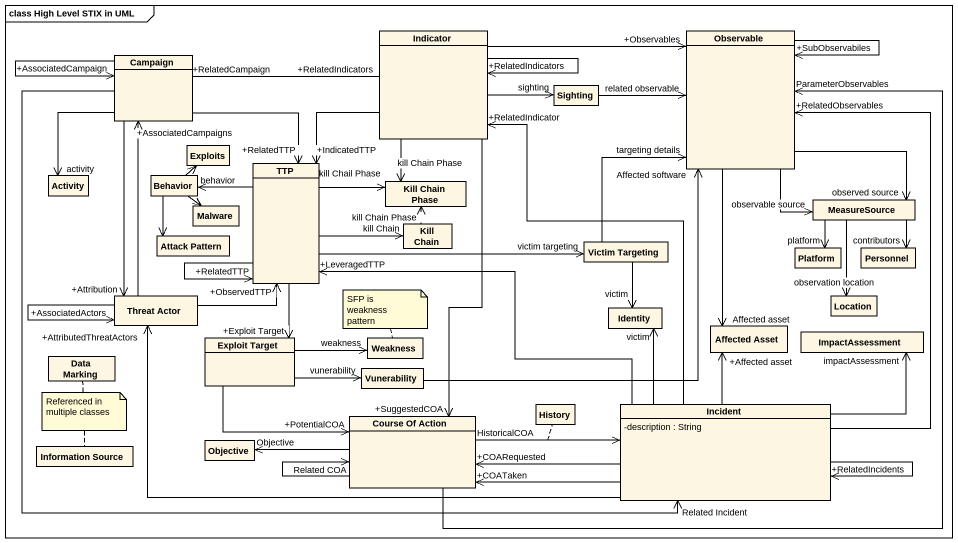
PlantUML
@startuml
mainframe class High Level STIX in UML
hide circle
hide empty members
skinparam classAttributeIconSize 0
class Campaign
class Indicator
class Observable
class Sighting
class Exploits
class TTP
class Activity
class Behavior
class Malware
class "Kill Chain Phase" as Kill_Chain_Phase
class MeasureSource
class "Attack Pattern" as Attack_Pattern
class "Kill Chain" as Kill_Chain
class "Victim Targeting" as Victim_Targeting
class Platform
class Personnel
class "Threat Actor" as Threat_Actor
class Identity
class "Affected Asset" as Affected_Asset
class Location
class "Data Marking" as Data_Marking
class "Exploit Target" as Exploit_Target
class Vunerability
class Weakness
class ImpactAssessment
class History
class Incident {
  -description : String
}
class Objective
class "Course Of Action" as Course_Of_Action
class "Information Source" as Information_Source
Campaign --> "+AssociatedCampaign" Campaign
Campaign --> "+RelatedTTP" TTP
Campaign --> "activity" Activity
Campaign --> "+Attribution" Threat_Actor
Campaign --> "Related Incident" Incident
Indicator "+RelatedIndicators" -left- "+RelatedCampaign" Campaign
Indicator --> "+RelatedIndicators" Indicator
Indicator -right-> "+Observables" Observable
Indicator -right-> "sighting" Sighting
Indicator --> "+IndicatedTTP" TTP
Indicator --> "kill Chain Phase" Kill_Chain_Phase
Indicator --> "+SuggestedCOA" Course_Of_Action
Observable --> "+SubObservabiles" Observable
Observable --> "observable source" MeasureSource
Observable --> "observed source" MeasureSource
Observable --> "Affected asset" Affected_Asset
Sighting -right-> "related observable" Observable
TTP --> "+RelatedTTP" TTP
TTP -left-> "behavior" Behavior
TTP -right-> "kill Chail Phase" Kill_Chain_Phase
TTP -right-> "kill Chain" Kill_Chain
TTP -right-> "victim targeting" Victim_Targeting
TTP --> "+Exploit Target" Exploit_Target
Behavior -up-> Exploits
Behavior --> Malware
Behavior --> Attack_Pattern
MeasureSource --> "platform" Platform
MeasureSource --> "contributors" Personnel
MeasureSource --> "observation location" Location
Kill_Chain -up-> "kill Chain Phase" Kill_Chain_Phase
Victim_Targeting -up-> "targeting details" Observable
Victim_Targeting --> "victim" Identity
Threat_Actor -up-> "+AssociatedCampaigns" Campaign
Threat_Actor -up-> "+ObservedTTP" TTP
Threat_Actor --> "+AssociatedActors" Threat_Actor
Exploit_Target -right-> "vunerability" Vunerability
Exploit_Target -right-> "weakness" Weakness
Exploit_Target -right-> "+PotentialCOA" Course_Of_Action
Vunerability -up-> "Affected software" Observable
Incident -up-> "+RelatedIndicator" Indicator
Incident -up-> "+RelatedObservables" Observable
Incident -left-> "+LeveragedTTP" TTP
Incident -left-> "+AttributedThreatActors" Threat_Actor
Incident -up-> "victim" Identity
Incident -up-> "+Affected asset" Affected_Asset
Incident -up-> "impactAssessment" ImpactAssessment
Incident --> "+RelatedIncidents" Incident
Incident -left-> "+COARequested" Course_Of_Action
Incident -left-> "+COATaken" Course_Of_Action
Incident <-left- "HistoricalCOA" Course_Of_Action
(Incident, Course_Of_Action) .. History
Course_Of_Action -up-> "ParameterObservables" Observable
Course_Of_Action -left-> "Objective" Objective
Course_Of_Action --> "Related COA" Course_Of_Action
note top of Weakness : SFP is weakness pattern
note as N2
  Referenced in multiple classes
end note
N2 .. Data_Marking
N2 .. Information_Source
@enduml
